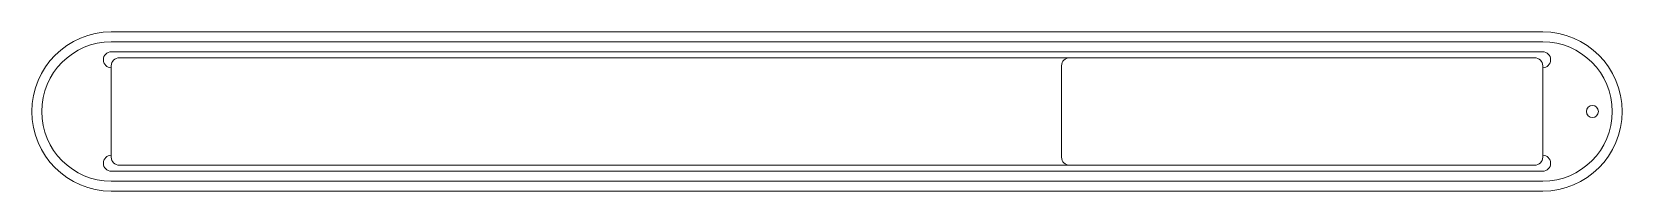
# Model space of a CAD drawing. Header units: millimetres. Extents: x -400 to 400, y -40 to 40.
import ezdxf

# ---------------------------------------------------------------- set-up
doc = ezdxf.new("R2010")
doc.units = ezdxf.units.MM

msp = doc.modelspace()

# ---------------------------------------------------------------- linework, layer by layer
at = {"color": 7, "linetype": 'Continuous', "lineweight": 15}
for p, q in [((-360, 40), (360, 40)), ((360, 35), (-360, 35)), ((360, 30), (-360, 30)), ((-356, 27), (356, 27)), ((-360, -23), (-360, 23)), ((118, -23), (118, 23)), ((360, -23), (360, 23)), ((360, -30), (-360, -30)), ((356, -27), (-356, -27)), ((-360, -35), (360, -35)), ((360, -40), (-360, -40))]:
    msp.add_line(p, q, dxfattribs=at)
msp.add_circle((385, 0), 3, dxfattribs=at)
for centre, radius, start, end in [((-360, 0), 40, 90, 270), ((-360, 0), 35, 90, 270), ((360, 0), 40, 270, 90), ((360, 0), 35, 270, 90), ((-360, 26), 4, 90, 270), ((-356, 23), 4, 90, 180), ((122, 23), 4, 90, 180), ((356, 23), 4, 0, 90), ((360, 26), 4, 270, 90), ((-360, -26), 4, 90, 270), ((-356, -23), 4, 180, 270), ((122, -23), 4, 179.99997, 270.00002), ((356, -23), 4, 270, 0), ((360, -26), 4, 270, 90)]:
    msp.add_arc(centre, radius, start, end, dxfattribs=at)

doc.saveas('drawing.dxf')
